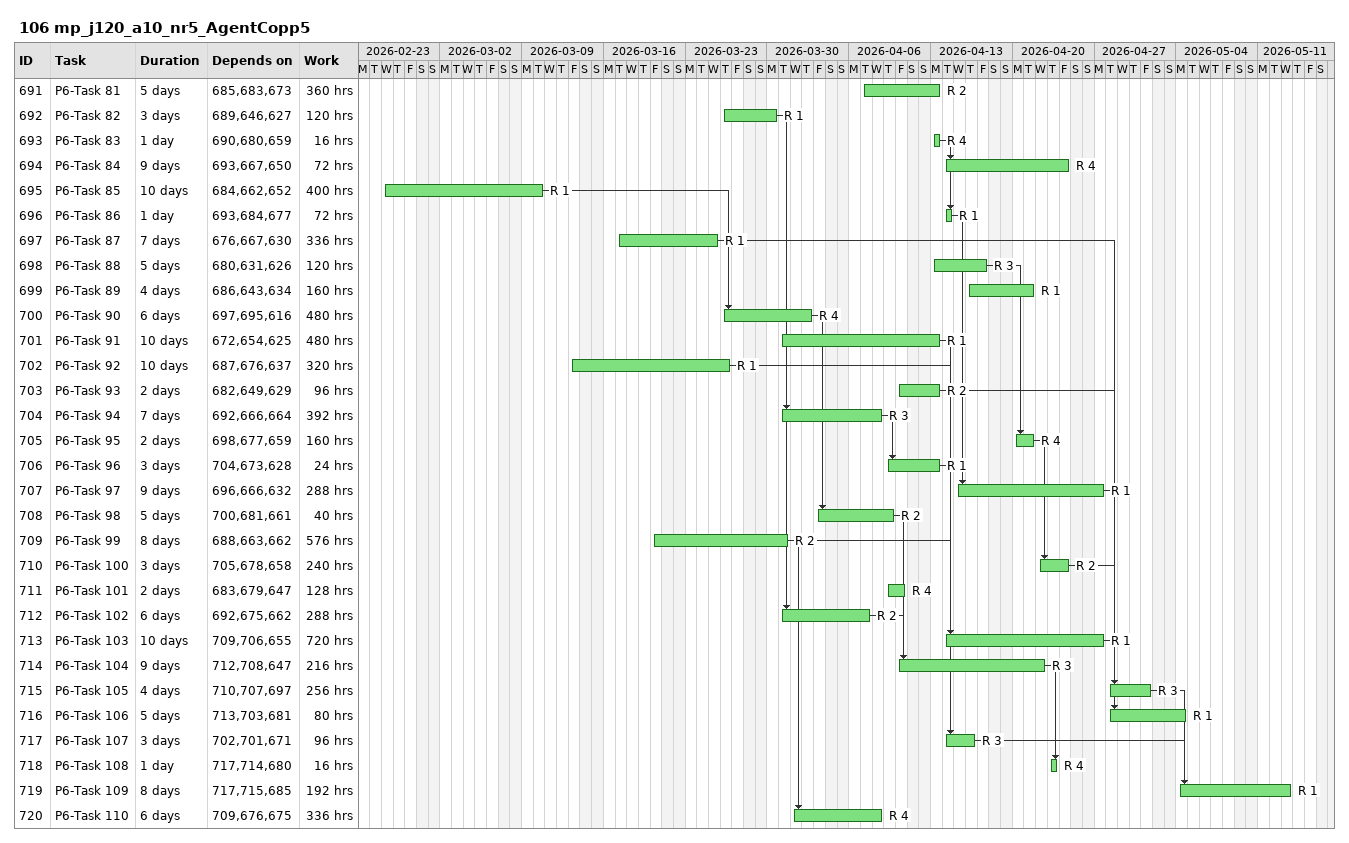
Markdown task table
106 mp_j120_a10_nr5_AgentCopp5

| ID | Task | Duration | Start | Finish | Predecessors | Resources | Work (h) |
|---|---|---|---|---|---|---|---|
| 691 | P6-Task 81 | 5d | 2026-04-07 | 2026-04-13 | 685, 683, 673 | R 2 | 360 |
| 692 | P6-Task 82 | 3d | 2026-03-26 | 2026-03-30 | 689, 646, 627 | R 1 | 120 |
| 693 | P6-Task 83 | 1d | 2026-04-13 | 2026-04-13 | 690, 680, 659 | R 4 | 16 |
| 694 | P6-Task 84 | 9d | 2026-04-14 | 2026-04-24 | 693, 667, 650 | R 4 | 72 |
| 695 | P6-Task 85 | 10d | 2026-02-25 | 2026-03-10 | 684, 662, 652 | R 1 | 400 |
| 696 | P6-Task 86 | 1d | 2026-04-14 | 2026-04-14 | 693, 684, 677 | R 1 | 72 |
| 697 | P6-Task 87 | 7d | 2026-03-17 | 2026-03-25 | 676, 667, 630 | R 1 | 336 |
| 698 | P6-Task 88 | 5d | 2026-04-13 | 2026-04-17 | 680, 631, 626 | R 3 | 120 |
| 699 | P6-Task 89 | 4d | 2026-04-16 | 2026-04-21 | 686, 643, 634 | R 1 | 160 |
| 700 | P6-Task 90 | 6d | 2026-03-26 | 2026-04-02 | 697, 695, 616 | R 4 | 480 |
| 701 | P6-Task 91 | 10d | 2026-03-31 | 2026-04-13 | 672, 654, 625 | R 1 | 480 |
| 702 | P6-Task 92 | 10d | 2026-03-13 | 2026-03-26 | 687, 676, 637 | R 1 | 320 |
| 703 | P6-Task 93 | 2d | 2026-04-10 | 2026-04-13 | 682, 649, 629 | R 2 | 96 |
| 704 | P6-Task 94 | 7d | 2026-03-31 | 2026-04-08 | 692, 666, 664 | R 3 | 392 |
| 705 | P6-Task 95 | 2d | 2026-04-20 | 2026-04-21 | 698, 677, 659 | R 4 | 160 |
| 706 | P6-Task 96 | 3d | 2026-04-09 | 2026-04-13 | 704, 673, 628 | R 1 | 24 |
| 707 | P6-Task 97 | 9d | 2026-04-15 | 2026-04-27 | 696, 666, 632 | R 1 | 288 |
| 708 | P6-Task 98 | 5d | 2026-04-03 | 2026-04-09 | 700, 681, 661 | R 2 | 40 |
| 709 | P6-Task 99 | 8d | 2026-03-20 | 2026-03-31 | 688, 663, 662 | R 2 | 576 |
| 710 | P6-Task 100 | 3d | 2026-04-22 | 2026-04-24 | 705, 678, 658 | R 2 | 240 |
| 711 | P6-Task 101 | 2d | 2026-04-09 | 2026-04-10 | 683, 679, 647 | R 4 | 128 |
| 712 | P6-Task 102 | 6d | 2026-03-31 | 2026-04-07 | 692, 675, 662 | R 2 | 288 |
| 713 | P6-Task 103 | 10d | 2026-04-14 | 2026-04-27 | 709, 706, 655 | R 1 | 720 |
| 714 | P6-Task 104 | 9d | 2026-04-10 | 2026-04-22 | 712, 708, 647 | R 3 | 216 |
| 715 | P6-Task 105 | 4d | 2026-04-28 | 2026-05-01 | 710, 707, 697 | R 3 | 256 |
| 716 | P6-Task 106 | 5d | 2026-04-28 | 2026-05-04 | 713, 703, 681 | R 1 | 80 |
| 717 | P6-Task 107 | 3d | 2026-04-14 | 2026-04-16 | 702, 701, 671 | R 3 | 96 |
| 718 | P6-Task 108 | 1d | 2026-04-23 | 2026-04-23 | 717, 714, 680 | R 4 | 16 |
| 719 | P6-Task 109 | 8d | 2026-05-04 | 2026-05-13 | 717, 715, 685 | R 1 | 192 |
| 720 | P6-Task 110 | 6d | 2026-04-01 | 2026-04-08 | 709, 676, 675 | R 4 | 336 |
